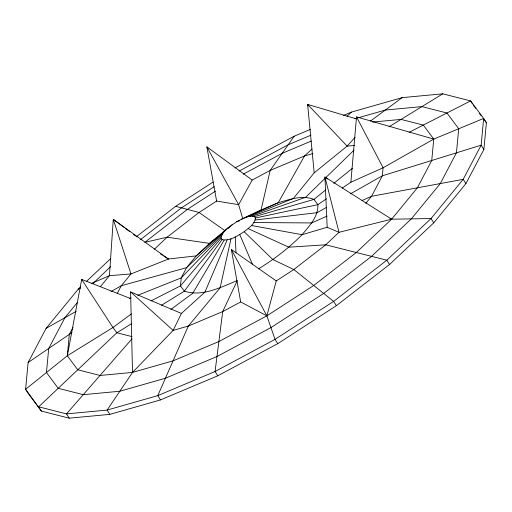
<?xml version="1.0" encoding="UTF-8"?>
<svg xmlns="http://www.w3.org/2000/svg" width="512" height="512" viewBox="0 0 512 512"><rect width="100%" height="100%" fill="white"/><g stroke="black" fill="none" stroke-linecap="round" stroke-linejoin="round"><path stroke-width="0.77" d="M342.291 188.045L350.867 182.208L356.525 116.902L433.76 139.091L483.667 118.432L486.4 122.72L483.878 149.466L465.914 183.616L433.747 222.848L389.555 264.486L336.352 305.69L277.766 343.654L217.798 375.789L160.518 399.91L109.843 414.368L69.216 418.176L41.414 411.085L28.333 393.568L25.6 389.28L28.122 362.534L46.086 328.384L78.253 289.152L80.582 286.963M372.518 122.08L401.05 119.405L423.296 125.075L433.76 139.091L431.744 160.486L417.376 187.808L391.635 219.194L356.282 252.506L313.722 285.466L266.854 315.84L218.88 341.549L173.056 360.845L132.512 372.41L100.019 375.462L77.773 369.786L67.309 355.77L69.325 334.374L73.011 327.366M151.04 300.883L180.461 285.914L221.056 238.31C222.298 230.387 230.714 226.01 236.704 221.734C250.157 214.611 264.16 208.576 278.221 202.758C289.677 199.437 302.195 194.771 313.952 199.405L317.875 204.659C318.413 216.774 309.222 226.003 302.08 234.701C289.062 247.859 274.349 259.219 258.541 268.832M221.056 238.31L222.042 239.622C230.074 241.325 237.613 235.648 244.16 231.718C248.557 228.019 254.835 224.25 255.411 217.997L254.432 216.678C249.926 215.187 245.318 217.69 241.203 219.328M41.414 411.085L25.6 389.28L67.309 355.77L81.69 279.411L130.643 298.573M230.976 238.784L220.115 287.821L188.326 326.061L157.786 395.622L107.11 410.08L66.483 413.894L38.682 406.797L116.864 332.768L131.718 323.616M343.405 115.494L351.482 112.09L402.157 97.632L442.784 93.824L470.586 100.915L483.667 118.432L481.146 145.178L463.181 179.334L431.014 218.566L391.635 219.194L339.002 232.32L325.747 244.806L293.824 269.53L276.25 280.922L266.854 315.84L275.034 339.366L277.766 343.654M227.174 239.866L204.909 292.154L181.414 313.446L173.126 330.4L132.512 372.41L107.11 410.08L109.843 414.368M117.216 293.491L121.306 285.722L130.957 273.952L168.429 259.027L196.256 255.878L225.011 230.797M312.902 153.562L304.544 155.942L270.176 170.419L252.186 180.058L238.618 204.666L242.829 218.886M224.128 240.154L192.723 293.299L170.854 309.459M310.362 129.408L294.202 136.211L270.176 170.419L261.037 209.997L254.81 213.331M222.042 239.622L184.384 291.168L161.427 305.312M355.168 137.248L347.136 146.125L314.189 172.845L293.427 198.419L249.299 216.435M77.37 302.496L64.89 317.715L48.723 348.454L46.451 372.525L58.227 388.294L83.251 394.675L119.814 391.245L165.421 378.234L216.973 356.525L270.944 327.603L323.674 293.434L371.552 256.352L411.322 218.88L440.282 183.571L456.442 152.832L458.714 128.762L446.938 112.998L421.92 106.611L385.357 110.042L357.99 117.85M92.845 283.629L110.56 266.662M100.346 286.746L109.434 275.667L113.28 219.334L168.429 259.027L163.795 256.058M365.773 203.354L371.565 196.288L382.342 175.795L383.098 167.776L356.525 116.902M131.974 338.829L66.483 413.894L69.216 418.176M221.248 236.301L181.216 277.894L137.773 295.296M354.182 149.99L305.613 197.28L252.346 216.147M86.394 281.485L110.816 258.47M154.445 249.146L167.123 237.197L199.046 212.474L216.621 201.088L238.618 204.666L206.867 146.854L252.186 180.058M222.598 233.741L186.605 267.648L181.216 277.894L180.461 285.914L184.384 291.168C202.413 297.146 220.845 287.142 237.299 280.582L222.694 311.59L215.066 371.507L217.798 375.789M228.32 228.339L232.314 224.582M311.987 148.992L304.544 155.942L278.221 202.758L245.498 217.517M347.008 116.269L351.482 112.09M228.32 227.674L209.51 243.386L196.256 255.878L186.605 267.648L121.306 285.722L111.046 291.539M325.741 189.875L313.952 199.405L254.432 216.678M333.811 183.354L352.422 168.301M136.218 236.851L175.648 206.31L212.928 182.15M140.544 239.571L181.498 207.853L214.202 186.662M215.04 239.11L209.51 243.386L167.123 237.197L144.787 242.355L187.347 209.395L215.469 191.174M370.419 121.075L402.157 97.632M131.379 313.926L112.941 327.514L67.309 355.77M28.122 362.534L71.942 332.582M326.458 198.822L317.875 204.659L255.411 217.997M388.941 126.829L442.784 93.824M46.086 328.384L76.307 311.245M433.76 139.091L383.098 167.776L350.867 182.208M326.138 207.584L317.12 212.685L255.226 220M350.426 193.85L382.342 175.795L481.146 145.178L483.878 149.466M234.931 167.974L294.202 136.211M239.13 171.053L288.198 144.762L311.027 135.149M243.251 174.176L282.189 153.312L311.283 141.062M276.25 280.922L231.347 249.466L266.854 315.84L240.685 301.952L222.694 311.59L188.326 326.061L173.126 330.4L130.592 291.891L132.512 372.41M409.178 132.288L470.586 100.915L472.538 103.974M327.053 216.109L311.731 222.931L253.875 222.56M362.08 200.512L371.565 196.288L463.181 179.334L465.914 183.616M78.253 289.152L80.384 288.23M91.718 283.328L109.434 275.667L130.957 273.952L113.28 219.334L124.058 227.398M129.67 298.541L131.149 297.952M236.704 221.734L239.526 220.806M390.15 218.637L391.635 219.194L324.934 176.986L339.002 232.32L327.174 227.264L302.08 234.701L251.462 225.504M354.95 118.72L356.467 118.285M354.752 145.414L347.136 146.125L307.622 104.422L314.189 172.845M132.032 336.64L116.864 332.768L112.941 327.514L81.69 279.411M175.648 206.31L199.046 212.474L224.826 230.573M356.365 118.848L307.622 104.422L308.019 105.971M130.592 291.891L181.414 313.446M248.154 228.627L288.826 247.194L325.747 244.806L386.822 260.198L389.555 264.486M160.486 253.933L162.47 255.206M125.331 228.346L129.766 231.667M133.574 234.515L135.475 235.936M327.36 179.021L324.934 176.986L327.174 227.264M244.16 231.718L272.864 259.552L293.824 269.53L333.619 301.402L336.352 305.69M207.898 148.07L206.867 146.854L216.621 201.088M473.318 105.203L475.654 108.326M479.392 113.331L481.261 115.834M483.597 118.963L486.4 122.72M433.747 222.848L431.014 218.566L386.822 260.198L333.619 301.402L275.034 339.366L215.066 371.507L157.786 395.622L160.518 399.91M239.77 234.566L252.493 264.397M231.347 249.466L240.685 301.952M235.27 236.973L236.006 252.832"/></g></svg>
